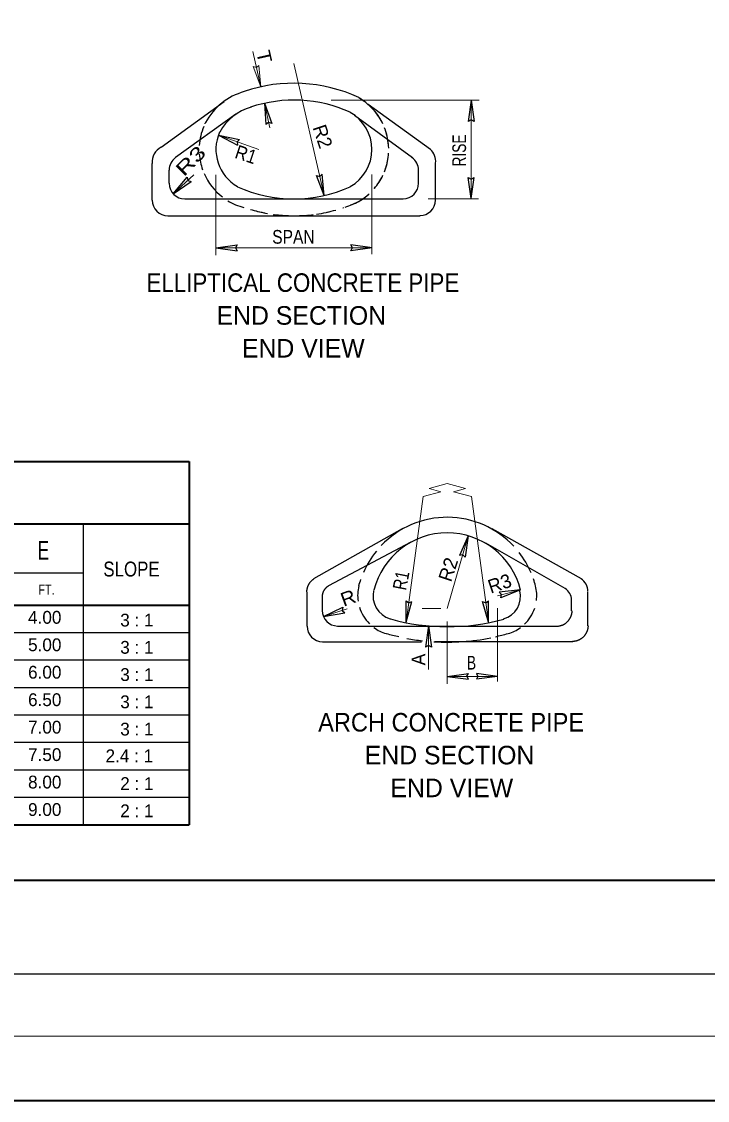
# Model space of a CAD drawing. Extents: x 558 to 966, y -57 to 218.
# Drawn here: x 737.1 to 792.1, y -57.3 to 29.2 of the extents above; entities that cross this region are included whole.
import ezdxf
from ezdxf.enums import TextEntityAlignment as Align

# ---------------------------------------------------------------- set-up
doc = ezdxf.new("R2010")
doc.units = 0
doc.header["$LTSCALE"] = 0.41
for name, color, linetype, lineweight in [('1', 7, 'Continuous', 25), ('14', 7, 'Continuous', 35), ('15', 7, 'Continuous', 25)]:
    doc.layers.add(name, color=color, linetype=linetype, lineweight=lineweight)

msp = doc.modelspace()

# ---------------------------------------------------------------- linework, layer by layer
at = {"layer": '1', "lineweight": 13}
for p, q in [((756.2593, 23.959), (755.6543, 25.5682)), ((756.2593, 23.959), (756.1102, 25.6715)), ((600.1368, -52.1243), (960.1102, -52.1243))]:
    msp.add_line(p, q, dxfattribs=at)
at = {"layer": '1'}
for p, q in [((756.5577, 22.6382), (757.1402, 21.0207)), ((756.5577, 22.6382), (756.6818, 20.9232)), ((773.1243, 22.8882), (772.891, 21.1848)), ((773.1243, 22.8882), (773.3585, 21.1848)), ((752.8785, 20.0673), (754.5627, 19.7232)), ((752.8785, 20.0673), (754.4068, 19.2815)), ((749.2493, 15.3882), (750.356, 16.7032)), ((761.3393, 15.239), (760.731, 16.8465)), ((761.3393, 15.239), (761.1877, 16.9515)), ((773.126, 14.989), (772.8927, 16.6915)), ((773.126, 14.989), (773.3602, 16.6915)), ((749.2493, 15.3882), (750.6693, 16.3557)), ((752.6685, 11.0423), (754.3718, 11.2765)), ((765.1877, 11.044), (763.4852, 11.2782)), ((752.6685, 11.0423), (754.3718, 10.8082)), ((765.1877, 11.044), (763.4852, 10.8098)), ((772.8893, -12.0335), (772.1927, -13.6052)), ((772.8893, -12.0335), (772.6418, -13.7343)), ((777.0902, -16.3427), (775.3827, -16.5418)), ((777.0902, -16.3427), (775.4993, -16.9952)), ((767.911, -18.9435), (767.9068, -17.2243)), ((767.911, -18.9435), (768.371, -17.2868)), ((774.511, -18.9427), (774.0518, -17.2868)), ((774.511, -18.9427), (774.5152, -17.2243)), ((761.3002, -18.5035), (762.8468, -17.7527)), ((761.3002, -18.5035), (762.9918, -18.1977)), ((769.7093, -19.2335), (769.4752, -20.9368)), ((769.7093, -19.2335), (769.9435, -20.9368)), ((771.211, -23.2868), (772.9135, -23.0527)), ((771.211, -23.2868), (772.9135, -23.5202)), ((775.2502, -23.2885), (773.5468, -23.0543)), ((775.2502, -23.2885), (773.5468, -23.5218)), ((615.136, -47.1243), (960.1102, -47.1243))]:
    msp.add_line(p, q, dxfattribs=at)
at = {"layer": '1', "lineweight": 35}
msp.add_line((630.1343, -39.6252), (955.1102, -39.6252), dxfattribs=at)
msp.add_lwpolyline([(594.1126, -57.2671), (965.5306, -57.2671), (965.5306, 218.1368), (594.1126, 218.1368)], close=True, dxfattribs=at)
at = {"layer": '1', "lineweight": 13}
msp.add_lwpolyline([(755.6543, 25.5682), (755.9135, 25.4915), (756.1102, 25.6715)], dxfattribs=at)
at = {"layer": '1'}
for points in [[(757.1402, 21.0207), (756.881, 21.0998), (756.6818, 20.9232)], [(773.3585, 21.1848), (773.1227, 21.3165), (772.891, 21.1848)], [(754.5627, 19.7232), (754.3602, 19.544), (754.4068, 19.2815)], [(750.356, 16.7032), (750.4168, 16.4398), (750.6693, 16.3557)], [(760.731, 16.8465), (760.991, 16.7707), (761.1877, 16.9515)], [(772.8927, 16.6915), (773.1285, 16.5598), (773.3602, 16.6915)], [(754.3718, 11.2765), (754.2402, 11.0398), (754.3718, 10.8082)], [(763.4852, 10.8098), (763.6168, 11.0465), (763.4852, 11.2782)], [(772.6418, -13.7343), (772.451, -13.5427), (772.1927, -13.6052)], [(767.9068, -17.2243), (768.1235, -17.386), (768.371, -17.2868)], [(774.0518, -17.2868), (774.3035, -17.3852), (774.5152, -17.2243)], [(775.4993, -16.9952), (775.5677, -16.7327), (775.3827, -16.5418)], [(762.8468, -17.7527), (762.7952, -18.0185), (762.9918, -18.1977)], [(769.9435, -20.9368), (769.7068, -20.8052), (769.4752, -20.9368)], [(772.9135, -23.5202), (772.7818, -23.2843), (772.9135, -23.0527)], [(773.5468, -23.0543), (773.6785, -23.291), (773.5468, -23.5218)]]:
    msp.add_lwpolyline(points, dxfattribs=at)
at = {"layer": '14'}
for p, q in [((637.5318, -6.0718), (750.5318, -6.0718)), ((750.5318, -6.0718), (750.5318, -35.1718)), ((648.5318, -11.0718), (750.5318, -11.0718)), ((637.5318, -35.1718), (750.5318, -35.1718))]:
    msp.add_line(p, q, dxfattribs=at)
at = {"layer": '15', "lineweight": 13}
for p, q in [((756.2585, 23.9582), (755.6185, 26.7782)), ((758.9185, 25.8182), (761.3385, 15.2382)), ((756.9785, 20.6582), (756.5585, 22.6382)), ((761.9185, 22.8882), (773.7677, 22.8882)), ((773.1252, 22.8882), (773.1252, 14.9882)), ((756.1185, 18.9282), (752.8785, 20.0682)), ((750.9085, 16.8882), (749.2485, 15.3882)), ((752.6685, 16.8982), (752.6685, 10.4507)), ((765.1685, 16.9182), (765.1685, 10.5482)), ((769.6885, 14.9882), (773.7193, 14.9882)), ((752.6685, 11.0432), (765.1885, 11.0432)), ((769.2702, -8.8635), (767.9102, -18.9435)), ((773.1502, -8.8635), (774.5102, -18.9435)), ((771.2102, -17.8535), (772.8902, -12.0335)), ((775.2302, -16.8235), (777.0902, -16.3435)), ((761.3002, -18.5027), (763.196, -17.8843)), ((770.7102, -17.8535), (769.2102, -17.8535)), ((775.2302, -17.8235), (775.2302, -23.7018)), ((771.2102, -18.8935), (771.2102, -23.8785)), ((769.7102, -19.2335), (769.7102, -22.7335)), ((775.2502, -23.2877), (771.2102, -23.2877))]:
    msp.add_line(p, q, dxfattribs=at)
at = {"layer": '15'}
for p, q in [((748.2885, 19.1082), (753.3235, 22.7848)), ((769.8585, 18.9282), (764.8785, 22.5282)), ((754.2677, 21.7648), (749.4185, 18.2782)), ((763.7785, 21.6782), (768.4185, 18.2782)), ((747.5685, 14.8682), (747.5685, 17.8082)), ((770.2685, 14.8782), (770.2685, 17.8382)), ((748.9185, 16.2182), (748.9185, 17.2782)), ((768.9185, 16.2182), (768.9185, 17.2782)), ((750.1685, 14.9682), (767.6885, 14.9682)), ((748.8185, 13.6182), (769.0385, 13.6182)), ((742.0318, -11.0718), (742.0318, -35.1718)), ((767.6102, -11.4635), (760.4902, -15.4835)), ((774.7802, -11.4535), (781.9602, -15.4535)), ((761.7202, -16.0135), (768.321, -12.5143)), ((780.6602, -16.2535), (774.2977, -12.6168)), ((637.5318, -14.9818), (742.0318, -14.9818)), ((759.9902, -19.2535), (759.9902, -16.5335)), ((761.2002, -17.9935), (761.2002, -16.9335)), ((781.1802, -18.0335), (781.1802, -17.1735)), ((782.4802, -19.2335), (782.4802, -16.5335)), ((637.5318, -19.7718), (750.5318, -19.7718)), ((762.4202, -19.2735), (779.9602, -19.2735)), ((761.2102, -20.5335), (769.1602, -20.5335)), ((781.2702, -20.5335), (770.2152, -20.5335)), ((637.5318, -21.9718), (750.5318, -21.9718)), ((637.5318, -24.1718), (750.5318, -24.1718)), ((637.5318, -26.3718), (750.5318, -26.3718)), ((637.5318, -28.5718), (750.5318, -28.5718)), ((637.5318, -30.7718), (750.5318, -30.7718)), ((637.5318, -32.9718), (750.5318, -32.9718))]:
    msp.add_line(p, q, dxfattribs=at)
at = {"layer": '15', "lineweight": 35}
msp.add_line((637.5318, -17.5718), (750.5318, -17.5718), dxfattribs=at)
at = {"layer": '15', "lineweight": 13}
for points in [[(771.2102, -7.8335), (769.7502, -8.2335), (770.7102, -8.4935), (769.2702, -8.8735)], [(771.2102, -7.8335), (772.6702, -8.2335), (771.7102, -8.4935), (773.1502, -8.8735)]]:
    msp.add_lwpolyline(points, dxfattribs=at)
at = {"layer": '15'}
for points in [[(759.9602, -16.5135), (759.961, -16.4827), (759.9618, -16.4527), (759.9635, -16.4218), (759.966, -16.3918), (759.9693, -16.3618), (759.9735, -16.3318), (759.9785, -16.301), (759.9843, -16.2718), (759.9902, -16.2418), (759.9977, -16.2118), (760.0052, -16.1827), (760.0135, -16.1535), (760.0227, -16.1243), (760.0327, -16.096), (760.0435, -16.0668), (760.0543, -16.0385), (760.0668, -16.011), (760.0793, -15.9835), (760.0927, -15.956), (760.1068, -15.9285), (760.1218, -15.9018), (760.1368, -15.876), (760.1527, -15.8502), (760.1693, -15.8243), (760.1868, -15.7993), (760.2043, -15.7743), (760.2227, -15.7502), (760.2418, -15.7268), (760.261, -15.7035), (760.2818, -15.681), (760.3027, -15.6585), (760.3235, -15.6368), (760.3452, -15.6152), (760.3677, -15.5943), (760.3902, -15.5743), (760.4135, -15.5552), (760.4377, -15.536), (760.5077, -15.4843)], [(761.2002, -16.9335), (761.201, -16.9068), (761.2018, -16.8802), (761.2035, -16.8535), (761.2052, -16.8277), (761.2085, -16.801), (761.2118, -16.7752), (761.216, -16.7485), (761.221, -16.7227), (761.2268, -16.6968), (761.2327, -16.671), (761.2393, -16.6452), (761.2468, -16.6202), (761.2552, -16.5943), (761.2635, -16.5693), (761.2727, -16.5443), (761.2827, -16.5202), (761.2927, -16.496), (761.3043, -16.4718), (761.316, -16.4477), (761.3277, -16.4243), (761.341, -16.401), (761.3543, -16.3785), (761.3677, -16.3552), (761.3827, -16.3335), (761.3977, -16.3118), (761.4127, -16.2902), (761.4293, -16.2693), (761.4452, -16.2485), (761.4627, -16.2277), (761.4802, -16.2085), (761.4985, -16.1885), (761.5168, -16.1693), (761.536, -16.151), (761.5552, -16.1335), (761.5752, -16.1152), (761.5952, -16.0985), (761.616, -16.0818), (761.6368, -16.066), (761.6585, -16.0502), (761.7185, -16.011)], [(781.2002, -18.0435), (781.1993, -18.0743), (781.1985, -18.1052), (781.196, -18.136), (781.1935, -18.1668), (781.1893, -18.1977), (781.1852, -18.2285), (781.1802, -18.2585), (781.1743, -18.2893), (781.1677, -18.3193), (781.1602, -18.3493), (781.1518, -18.3793), (781.1427, -18.4085), (781.1335, -18.4385), (781.1235, -18.4668), (781.1118, -18.496), (781.1002, -18.5252), (781.0877, -18.5535), (781.0752, -18.581), (781.061, -18.6085), (781.0468, -18.636), (781.0318, -18.6635), (781.016, -18.6893), (780.9993, -18.716), (780.9827, -18.7418), (780.9643, -18.7668), (780.946, -18.7918), (780.9277, -18.816), (780.9077, -18.8402), (780.8877, -18.8635), (780.8668, -18.8868), (780.846, -18.9093), (780.8243, -18.931), (780.8018, -18.9527), (780.7793, -18.9735), (780.756, -18.9943), (780.7318, -19.0135), (780.7077, -19.0327), (780.6827, -19.051), (780.6577, -19.0693), (780.6318, -19.0868), (780.606, -19.1035), (780.5793, -19.1193), (780.5527, -19.1343), (780.5252, -19.1493), (780.4977, -19.1635), (780.4702, -19.1768), (780.4418, -19.1893), (780.4135, -19.201), (780.3843, -19.2127), (780.3552, -19.2227), (780.326, -19.2327), (780.2968, -19.2418), (780.2668, -19.2502), (780.2368, -19.2577), (780.2068, -19.2652), (780.176, -19.271), (780.146, -19.2768), (780.1152, -19.281), (780.0843, -19.2852), (780.0535, -19.2885), (780.0227, -19.291), (779.9602, -19.2935)], [(782.5002, -19.2435), (782.4993, -19.2743), (782.4985, -19.3052), (782.496, -19.336), (782.4935, -19.3668), (782.4893, -19.3977), (782.4852, -19.4285), (782.4802, -19.4585), (782.4743, -19.4893), (782.4677, -19.5193), (782.4602, -19.5493), (782.4518, -19.5793), (782.4427, -19.6085), (782.4335, -19.6385), (782.4235, -19.6668), (782.4118, -19.696), (782.4002, -19.7252), (782.3877, -19.7535), (782.3752, -19.781), (782.361, -19.8085), (782.3468, -19.836), (782.3318, -19.8635), (782.316, -19.8893), (782.2993, -19.916), (782.2827, -19.9418), (782.2643, -19.9668), (782.246, -19.9918), (782.2277, -20.016), (782.2077, -20.0402), (782.1877, -20.0635), (782.1668, -20.0868), (782.146, -20.1093), (782.1243, -20.131), (782.1018, -20.1527), (782.0793, -20.1735), (782.056, -20.1943), (782.0318, -20.2135), (782.0077, -20.2327), (781.9827, -20.251), (781.9577, -20.2693), (781.9318, -20.2868), (781.906, -20.3035), (781.8793, -20.3193), (781.8527, -20.3343), (781.8252, -20.3493), (781.7977, -20.3635), (781.7702, -20.3768), (781.7418, -20.3893), (781.7135, -20.401), (781.6843, -20.4127), (781.6552, -20.4227), (781.626, -20.4327), (781.5968, -20.4418), (781.5668, -20.4502), (781.5368, -20.4577), (781.5068, -20.4652), (781.476, -20.471), (781.446, -20.4768), (781.4152, -20.481), (781.3843, -20.4852), (781.3535, -20.4885), (781.3227, -20.491), (781.2602, -20.4935)]]:
    msp.add_lwpolyline(points, dxfattribs=at)
for centre, radius, start, end in [((758.9183, 11.9083), 12.33, 65.05302, 108.81918), ((756.3707, 18.5774), 5.1953, 106.14248, 150.99277), ((756.1283, 18.9283), 4.81, 104.40893, 104.43981), ((758.9183, 11.9783), 10.91, 65.52353, 108.6477), ((761.7283, 18.9183), 4.79, 47.62359, 60.0625), ((761.7283, 18.9183), 4.79, 27.76939, 60.0625), ((756.6564, 18.2873), 4.2116, 106.17229, 151.03411), ((761.7583, 18.9283), 3.41, 299.49775, 60.50586), ((761.7283, 18.9183), 4.7897, 25.47294, 40.58052), ((756.1283, 18.9283), 4.81, 157.35612, 176.28432), ((756.1283, 18.9283), 4.8099, 154.13259, 154.63625), ((756.1283, 18.9283), 4.81, 153.2019, 153.73599), ((756.0683, 18.9183), 3.4, 155.91991, 240.57002), ((761.7283, 18.9183), 4.79, 1.41833, 21.44359), ((761.7283, 18.9183), 4.7898, 3.45409, 18.56167), ((748.8183, 17.9683), 1.26, 114.93127, 187.29373), ((750.1783, 17.2683), 1.26, 126.96221, 179.54884), ((756.1283, 18.9283), 4.81, 184.4922, 199.71462), ((761.7283, 18.9183), 4.79, 338.30467, 354.70466), ((761.7283, 18.9183), 4.7898, 341.44049, 356.54807), ((767.6783, 17.2783), 1.23, 0, 54.89367), ((769.0183, 17.9783), 1.27, 353.61237, 48.51864), ((756.1283, 18.9283), 4.81, 203.68213, 232.26099), ((761.7283, 18.9183), 4.7898, 319.42652, 334.5341), ((761.7283, 18.9183), 4.79, 319.63059, 333.80686), ((750.1683, 16.2183), 1.25, 180.00002, 270), ((758.9183, 25.8783), 10.91, 245.52349, 294.47344), ((767.6683, 16.2283), 1.25, 270.45811, 359.54181), ((748.8183, 14.8683), 1.25, 180.00002, 270), ((756.1283, 18.9283), 4.81, 227.35685, 228.50457), ((756.1283, 18.9283), 4.81, 238.49286, 255.33007), ((758.9383, 25.9983), 12.38, 289.31928, 294.7849), ((758.9383, 25.9983), 12.38, 291.53287, 294.7849), ((761.7283, 18.9183), 4.79, 298.26764, 309.61292), ((761.7283, 18.9183), 4.79, 299.93898, 312.37788), ((761.7283, 18.9183), 4.79, 299.94024, 310.73677), ((769.0183, 14.8783), 1.25, 270.45811, 359.54181), ((758.9383, 25.9983), 12.38, 253.6036, 259.06353), ((758.9383, 25.9983), 12.3793, 254.25524, 260.08797), ((758.9383, 25.9983), 12.38, 278.30496, 285.69631), ((758.9383, 25.9983), 12.3794, 282.22275, 285.64022), ((758.9383, 25.9983), 12.38, 288.36477, 288.69766), ((758.9383, 25.9983), 12.38, 262.25089, 274.63578), ((758.9383, 25.9983), 12.3795, 262.77609, 268.60883), ((758.9383, 25.9983), 12.3793, 271.28921, 277.12194), ((771.2103, -17.8534), 7.31, 43.06086, 136.33244), ((771.2103, -17.8534), 6.06, 14.12784, 165.8953), ((771.2103, -17.8534), 7.31, 140.99773, 156.689), ((771.2103, -17.8534), 7.31, 23.02179, 37.99533), ((771.2103, -17.8534), 7.33, 161.39475, 165.92837), ((771.2103, -17.8534), 7.31, 14.26187, 18.92531), ((781.2502, -16.4934), 1.24, 0, 56.0558), ((767.1903, -16.8234), 3.16, 165.69597, 187.81949), ((775.2103, -16.8734), 1.88, 285.44098, 13.88799), ((775.2303, -16.8234), 3.16, 352.92139, 14.29938), ((780.1002, -17.1734), 1.08, 0, 58.6734), ((762.4403, -17.9934), 1.26, 180.45463, 269.0836), ((767.1903, -16.8234), 3.16, 196.94113, 225.38329), ((775.2303, -16.8234), 3.16, 313.59027, 341.56462), ((771.2103, -2.3734), 16.94, 254.42159, 285.54429), ((761.2303, -19.2534), 1.26, 180.45463, 269.0836), ((767.1903, -16.8234), 3.16, 234.14922, 253.85715), ((771.2103, -2.3334), 18.19, 254.43602, 257.71109), ((771.2103, -2.3334), 18.19, 282.24544, 285.54166), ((775.2303, -16.8234), 3.16, 286.1428, 305.85073), ((771.2103, -2.3334), 18.21, 259.75111, 263.74077), ((771.2103, -2.3334), 18.21, 266.65499, 281.06155)]:
    msp.add_arc(centre, radius, start, end, dxfattribs=at)
msp.add_ellipse((767.2103, -16.8534), major_axis=(1.9493, 0), ratio=0.979415, start_param=2.9095392, end_param=4.419383, dxfattribs=at)

# ---------------------------------------------------------------- texts
at = {"layer": '1'}
for s, p in [('3 : 1', (747.6643, -19.291)), ('3 : 1', (747.6643, -21.4743)), ('3 : 1', (747.6643, -23.6577)), ('3 : 1', (747.6643, -25.841)), ('3 : 1', (747.6643, -28.0243)), ('2.4 : 1', (747.6293, -30.1685)), ('2 : 1', (747.6643, -32.391)), ('2 : 1', (747.6643, -34.5743))]:
    msp.add_text(s, height=1.025, dxfattribs=at).set_placement(p, align=Align.RIGHT)
at = {"layer": '14'}
for s, width, p in [('ELLIPTICAL CONCRETE PIPE', 0.9, (747.0977, 7.5173)), ('ARCH CONCRETE PIPE', 0.95, (760.8652, -27.7102))]:
    msp.add_text(s, height=1.488, dxfattribs=dict(at, width=width)).set_placement(p)
for s, p in [('END SECTION', (752.7127, 4.8873)), ('END VIEW', (754.7527, 2.2573)), ('END SECTION', (764.5985, -30.3402)), ('END VIEW', (766.6585, -32.9702))]:
    msp.add_text(s, height=1.488, dxfattribs=at).set_placement(p)
at = {"layer": '15'}
for s, rotation, width, p in [('T', 282.798, 1.1, (755.8943, 26.7307)), ('RISE', 90, 0.75, (772.721, 17.5632)), ('R3', 45, 1.4, (750.0977, 16.7065)), ('R1', 341.565, 0.9, (754.1043, 18.2765)), ('R1', 78.905, 0.8, (767.906, -16.4435)), ('R', 19.932, 1.1, (762.9027, -17.716)), ('A', 90, 0.95, (769.4502, -22.406))]:
    msp.add_text(s, height=1.1, rotation=rotation, dxfattribs=dict(at, width=width)).set_placement(p)
for s, rotation, p in [('R2', 288.435, (760.4052, 20.6957)), ('R2', 71.57, (771.5143, -15.7885)), ('R3', 18.43, (774.6952, -16.6652))]:
    msp.add_text(s, height=1.1, rotation=rotation, dxfattribs=at).set_placement(p)
for s, width, p in [('SPAN', 0.85, (757.1785, 11.3798)), ('B', 0.75, (772.7893, -22.746))]:
    msp.add_text(s, height=1.1, dxfattribs=dict(at, width=width)).set_placement(p)
for s, height, width, p in [('E', 1.5, 0.7, (739.2952, -13.9335)), ('SLOPE', 1.192, 0.85, (748.1577, -15.2852)), ('FT.', 0.8, 0.8, (739.7252, -16.7418))]:
    msp.add_text(s, height=height, dxfattribs=dict(at, width=width)).set_placement(p, align=Align.RIGHT)
for s, p in [('4.00', (737.606, -19.0718)), ('5.00', (737.606, -21.2718)), ('6.00', (737.606, -23.4718)), ('6.50', (737.606, -25.6718)), ('7.00', (737.606, -27.8718)), ('7.50', (737.606, -30.0718)), ('8.00', (737.606, -32.2718)), ('9.00', (737.606, -34.4718))]:
    msp.add_text(s, height=1.027, dxfattribs=at).set_placement(p)

doc.saveas('drawing.dxf')
